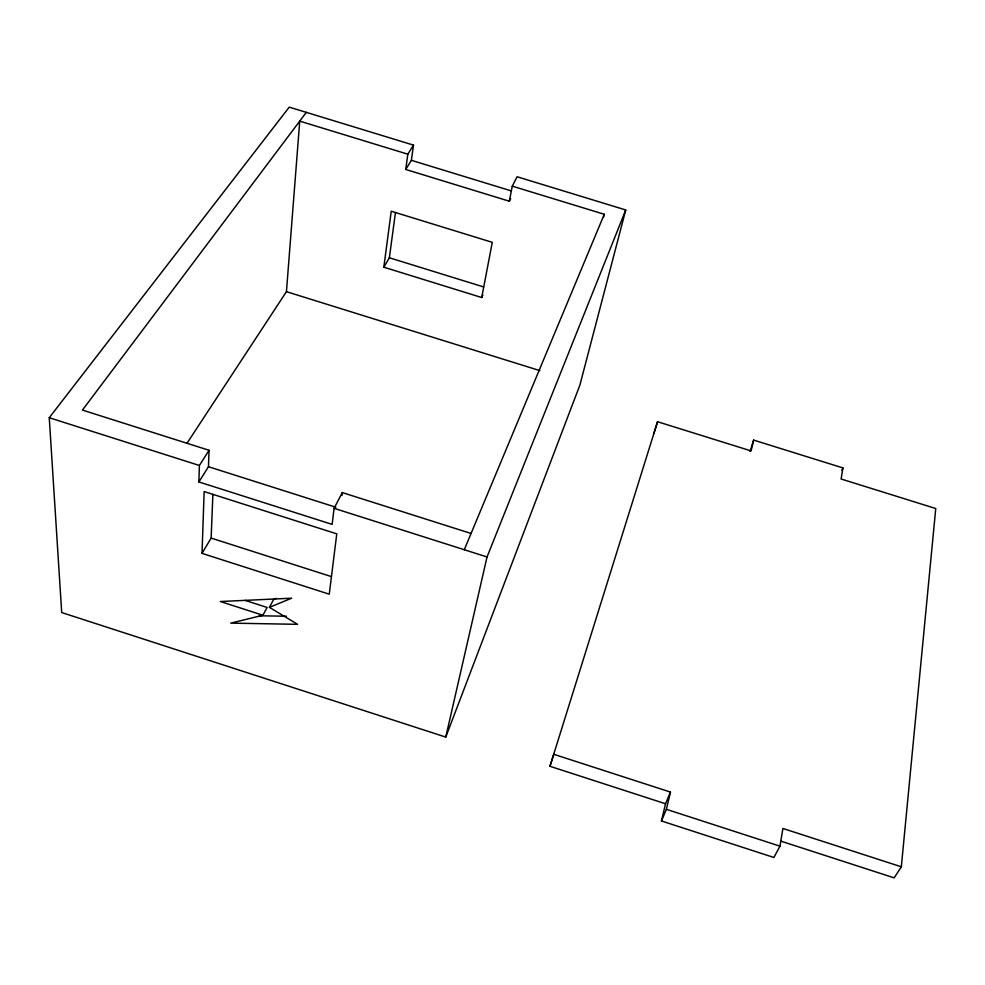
<?xml version="1.0" encoding="UTF-8"?>
<svg xmlns="http://www.w3.org/2000/svg" width="985" height="985" viewBox="0 0 985 985"><rect width="100%" height="100%" fill="white"/><g stroke="black" fill="none" stroke-linecap="round" stroke-linejoin="round"><path stroke-width="1.48" d="M471.064 533.464L342.3 492.586L334.087 508.322L332.142 524.389L198.884 481.936L199.389 465.474L209.054 450.28L82.444 410.08L306.323 112.364M202.024 553.373L204.141 491.564L336.771 533.858L329.261 594.189L202.024 553.373L211.135 538.081L212.883 494.396M198.884 481.936L208.463 466.718L209.054 450.28M187.064 443.164L286.438 291.671L299.736 121.13L407.815 154.189L413.503 145.115L289.245 107.143L49.25 417.726L61.71 612.547L445.762 737.088L579.906 385.024L625.746 209.965L517.1 176.758L512.286 186.153L509.331 201.211L405.721 169.457L407.815 154.189M781.228 841.252L894.146 877.857L901.324 866.8L935.75 508.531L841.104 478.993L842.938 467.924L753.648 440.098L750.09 451.499M341.93 495.504L342.3 492.586M383.83 267.206L391.242 211.221L492.278 242.335L481.714 297.532L383.83 267.206L389.358 257.774L395.465 212.514M405.721 169.457L411.385 160.321L413.503 145.115M665.54 803.76L549.962 766.293L553.779 754.301L670.465 792.075L665.54 803.76L661.452 820.961L773.902 857.479L779.96 846.164L782.903 828.471L901.324 866.8M445.762 737.088L487.033 556.968L625.746 209.965M661.452 820.961L666.389 809.325L670.465 792.075M753.648 440.098L751.087 450.908L657.549 421.728L653.708 433.856M603.534 217.266L604.285 214.287L512.286 186.153M549.962 766.293L657.549 421.728M464.28 549.729L604.285 214.287M841.892 470.288L842.938 467.924M481.714 297.532L482.896 295.106M509.331 201.211L510.698 198.514M245.191 600.394L267.083 607.437L262.933 615.243L230.749 623.123L297.581 624.33L269.434 607.351L273.571 599.533L276.342 598.387M269.434 607.351L291.671 598.19L220.394 601.527L262.933 615.243M259.203 615.785L286.438 616.228M411.385 160.321L511.19 190.868M389.358 257.774L483.573 286.93M286.438 291.671L539.854 370.619M208.463 466.718L335.897 507.25M49.25 417.726L199.389 465.474M334.087 508.322L487.033 556.968M211.135 538.081L331.206 576.545M666.389 809.325L779.96 846.164"/></g></svg>
